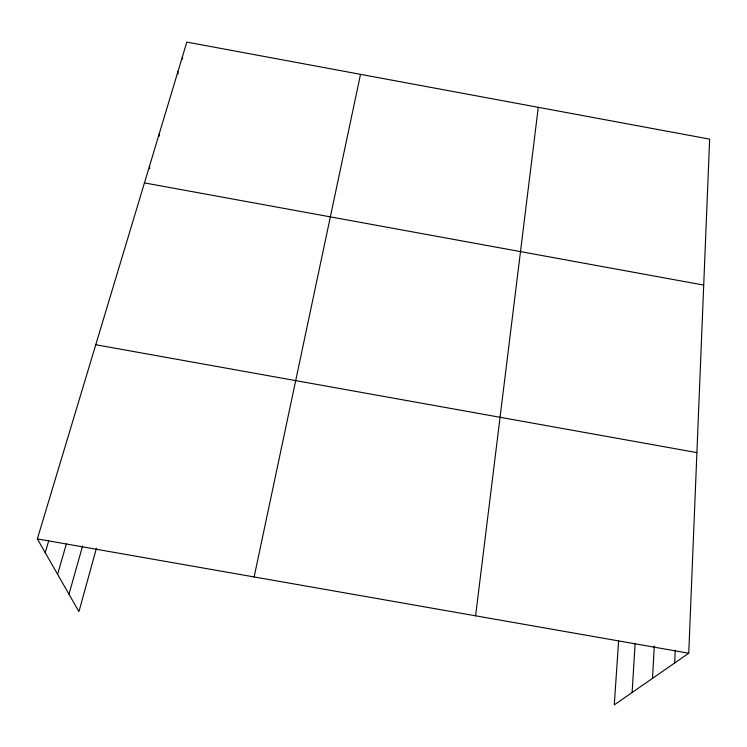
<?xml version="1.0" encoding="UTF-8"?>
<svg xmlns="http://www.w3.org/2000/svg" width="747" height="747" viewBox="0 0 747 747"><rect width="100%" height="100%" fill="white"/><g stroke="black" fill="none" stroke-linecap="round" stroke-linejoin="round"><path stroke-width="1.12" d="M618.6 641.01L614.277 704.897L688.743 653.223L709.65 139.129L186.815 42.103L37.35 538.904L78.93 611.606L96.447 548.223M674.672 662.991L675.26 650.226M652.533 678.351L654.279 645.996M632.121 692.516L635.09 644.026M475.596 615.817L538.279 107.325M254.129 576.945L360.521 74.345M68.985 594.22L82.618 545.908M57.594 574.294L66.352 543.965M45.222 552.668L48.714 540.875M37.35 538.904L688.743 653.223M95.765 344.74L696.904 452.607M144.451 182.903L703.711 285.083M149.447 166.301L149.802 168.561M159.214 133.844L159.513 136.057M177.879 71.787L178.122 74.102M182.38 56.837L182.595 59.069"/></g></svg>
